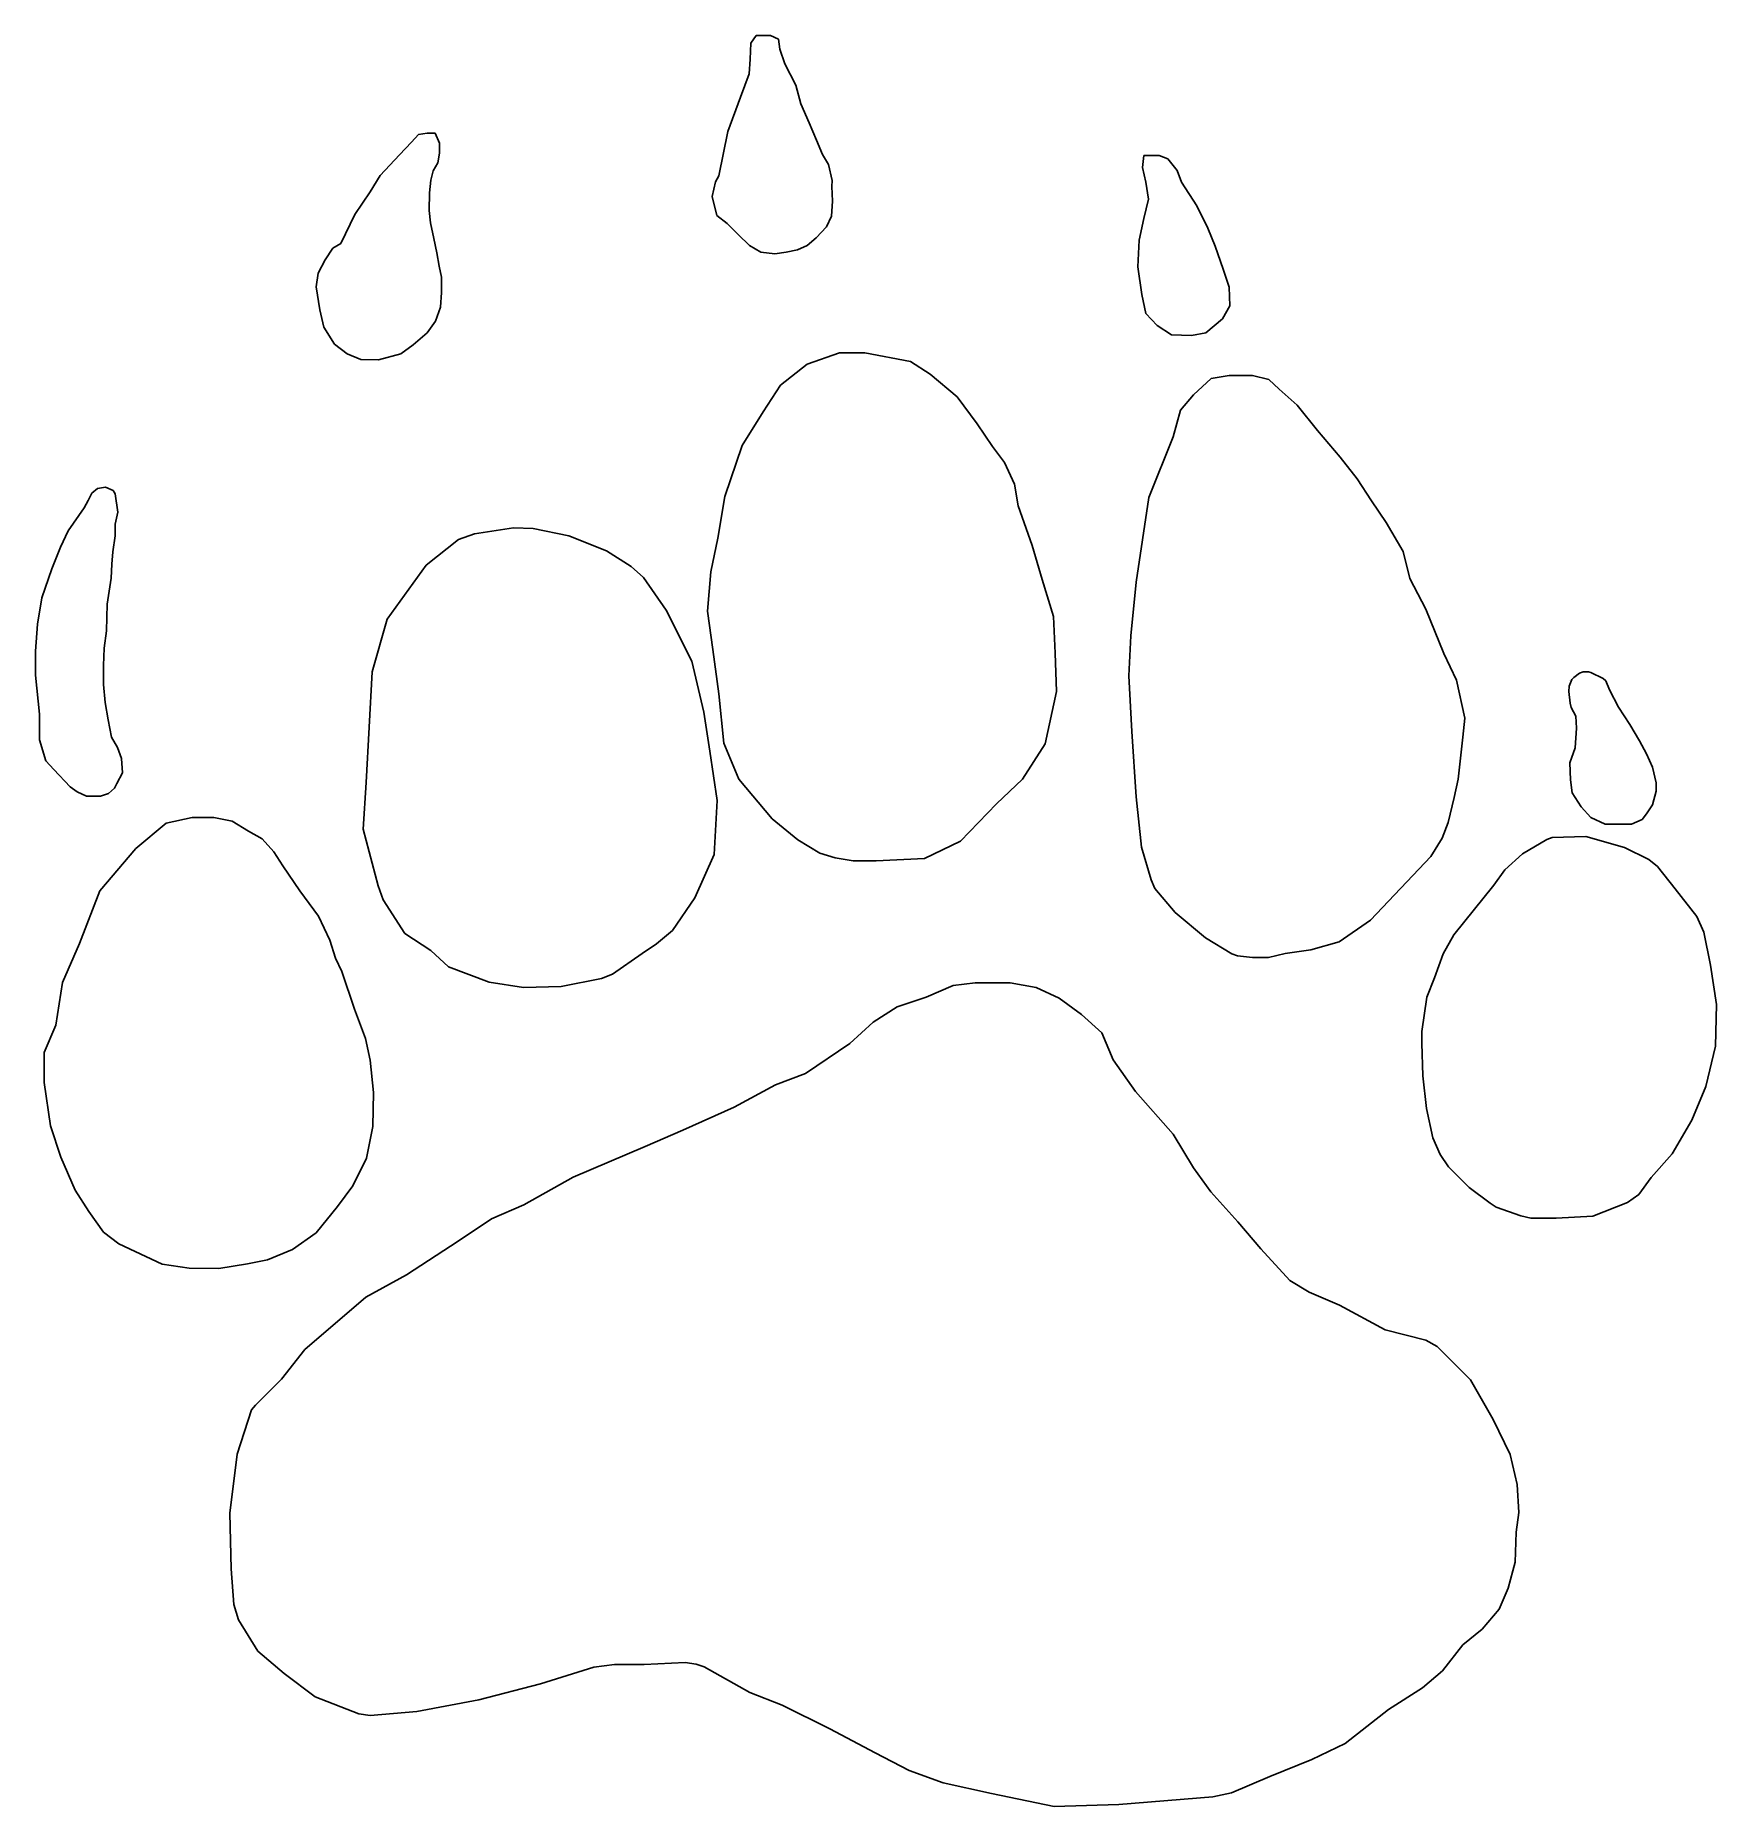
# Model space of a CAD drawing. Header units: metres. Extents: x 464.83 to 471.39, y -185.56 to -178.64.
import ezdxf

# ---------------------------------------------------------------- set-up
doc = ezdxf.new("R2010")
doc.units = ezdxf.units.M

msp = doc.modelspace()

# ---------------------------------------------------------------- linework, layer by layer
at = {"layer": '1', "color": 7, "linetype": 'CONTINUOUS'}
for p, q in [((467.6235, -178.6749), (467.6445, -178.6449)), ((467.6445, -178.6449), (467.7001, -178.6449)), ((467.7001, -178.6449), (467.7316, -178.6599)), ((467.7316, -178.6599), (467.7361, -178.6989)), ((467.6205, -178.7379), (467.6235, -178.6749)), ((467.7361, -178.6989), (467.7556, -178.7559)), ((467.5831, -178.8862), (467.6168, -178.7953)), ((467.6168, -178.7953), (467.6205, -178.7379)), ((467.7556, -178.7559), (467.7991, -178.8398)), ((467.7991, -178.8398), (467.8186, -178.9118)), ((467.5335, -179.0201), (467.5831, -178.8862)), ((467.8186, -178.9118), (467.8516, -178.9868)), ((467.8516, -178.9868), (467.8802, -179.0543)), ((466.2518, -179.1114), (466.2983, -179.0617)), ((466.2983, -179.0617), (466.3256, -179.0325)), ((466.3256, -179.0325), (466.3599, -179.0264)), ((466.3599, -179.0264), (466.39, -179.0264)), ((466.39, -179.0264), (466.4077, -179.0653)), ((466.4077, -179.0653), (466.4077, -179.1043)), ((467.4987, -179.1936), (467.5335, -179.0201)), ((467.8802, -179.0543), (467.9027, -179.1098)), ((466.1757, -179.1928), (466.2518, -179.1114)), ((466.4006, -179.1432), (466.3829, -179.1733)), ((466.4077, -179.1043), (466.4006, -179.1432)), ((467.9027, -179.1098), (467.9267, -179.1488)), ((467.9267, -179.1488), (467.9409, -179.2118)), ((469.1525, -179.1609), (469.1578, -179.1136)), ((469.1578, -179.1136), (469.2182, -179.1136)), ((469.2182, -179.1136), (469.2518, -179.1273)), ((466.1367, -179.2565), (466.1757, -179.1928)), ((466.3741, -179.2105), (466.3687, -179.2601)), ((466.3829, -179.1733), (466.3741, -179.2105)), ((467.4725, -179.274), (467.4858, -179.2163)), ((467.4858, -179.2163), (467.4987, -179.1936)), ((467.9409, -179.2118), (467.9394, -179.2355)), ((469.1657, -179.2187), (469.1525, -179.1609)), ((469.1762, -179.2843), (469.1657, -179.2187)), ((469.2884, -179.1721), (469.305, -179.2187)), ((469.305, -179.2187), (469.3654, -179.3106)), ((466.0764, -179.345), (466.1367, -179.2565)), ((466.3687, -179.2601), (466.367, -179.3291)), ((467.4903, -179.3481), (467.4725, -179.274)), ((467.9394, -179.2355), (467.9423, -179.2918)), ((469.1578, -179.3605), (469.1762, -179.2843)), ((466.0215, -179.4583), (466.0764, -179.345)), ((466.367, -179.3291), (466.3723, -179.3769)), ((467.5303, -179.3792), (467.4903, -179.3481)), ((467.9379, -179.351), (467.9186, -179.3925)), ((467.9423, -179.2918), (467.9379, -179.351)), ((469.3654, -179.3106), (469.4075, -179.3973)), ((466.3723, -179.3769), (466.3847, -179.4389)), ((467.5733, -179.4221), (467.5303, -179.3792)), ((467.6178, -179.4651), (467.5733, -179.4221)), ((467.9186, -179.3925), (467.8786, -179.4355)), ((469.1394, -179.4445), (469.1578, -179.3605)), ((469.4075, -179.3973), (469.4364, -179.4682)), ((465.9613, -179.5219), (465.9909, -179.4764)), ((465.9909, -179.4764), (466.0215, -179.4583)), ((466.3847, -179.4389), (466.3971, -179.4937)), ((466.3971, -179.4937), (466.4059, -179.5468)), ((467.6622, -179.4917), (467.6178, -179.4651)), ((467.7171, -179.4977), (467.6622, -179.4917)), ((467.7615, -179.4917), (467.7171, -179.4977)), ((467.806, -179.4829), (467.7615, -179.4917)), ((467.843, -179.4651), (467.806, -179.4829)), ((467.8786, -179.4355), (467.843, -179.4651)), ((469.1341, -179.5496), (469.1394, -179.4445)), ((469.4364, -179.4682), (469.4679, -179.5575)), ((465.9336, -179.5732), (465.9613, -179.5219)), ((466.4059, -179.5468), (466.4148, -179.5893)), ((469.1499, -179.6573), (469.1341, -179.5496)), ((469.4679, -179.5575), (469.4916, -179.6284)), ((465.9257, -179.6265), (465.9336, -179.5732)), ((465.9395, -179.7174), (465.9257, -179.6265)), ((466.4148, -179.5893), (466.4148, -179.6495)), ((469.4916, -179.6284), (469.4942, -179.702)), ((466.4113, -179.7062), (466.3918, -179.761)), ((466.4148, -179.6495), (466.4113, -179.7062)), ((469.1657, -179.7308), (469.1499, -179.6573)), ((469.4942, -179.702), (469.4653, -179.7519)), ((465.9553, -179.7846), (465.9395, -179.7174)), ((466.3918, -179.761), (466.3599, -179.8071)), ((469.2103, -179.7781), (469.1657, -179.7308)), ((469.4653, -179.7519), (469.3996, -179.807)), ((465.9969, -179.8517), (465.9553, -179.7846)), ((466.3599, -179.8071), (466.3052, -179.8537)), ((469.2655, -179.8149), (469.2103, -179.7781)), ((469.3444, -179.8175), (469.2655, -179.8149)), ((469.3996, -179.807), (469.3444, -179.8175)), ((466.0463, -179.8892), (465.9969, -179.8517)), ((466.0996, -179.911), (466.0463, -179.8892)), ((466.1688, -179.9129), (466.0996, -179.911)), ((466.2558, -179.8892), (466.1688, -179.9129)), ((466.3052, -179.8537), (466.2558, -179.8892)), ((467.8432, -179.9294), (467.9693, -179.8852)), ((467.9693, -179.8852), (468.069, -179.8852)), ((468.069, -179.8852), (468.2463, -179.9184)), ((467.739, -180.0109), (467.8432, -179.9294)), ((468.2463, -179.9184), (468.3238, -179.9682)), ((468.3238, -179.9682), (468.429, -180.0567)), ((469.4214, -179.9856), (469.491, -179.973)), ((469.491, -179.973), (469.5827, -179.973)), ((469.5827, -179.973), (469.6459, -179.9888)), ((467.671, -180.1151), (467.739, -180.0109)), ((469.3012, -180.1088), (469.3518, -180.0488)), ((469.3518, -180.0488), (469.4214, -179.9856)), ((469.6459, -179.9888), (469.687, -180.0267)), ((469.687, -180.0267), (469.7566, -180.0899)), ((467.5894, -180.2465), (467.671, -180.1151)), ((468.429, -180.0567), (468.5066, -180.1619)), ((469.2728, -180.2131), (469.3012, -180.1088)), ((469.7566, -180.0899), (469.8357, -180.1878)), ((468.5066, -180.1619), (468.5675, -180.2504)), ((469.8357, -180.1878), (469.9242, -180.2921)), ((467.5214, -180.4457), (467.5894, -180.2465)), ((468.5675, -180.2504), (468.6137, -180.3132)), ((469.1779, -180.4501), (469.2728, -180.2131)), ((469.9242, -180.2921), (469.9906, -180.3774)), ((468.6524, -180.3979), (468.6672, -180.4829)), ((469.9906, -180.3774), (470.0475, -180.4627)), ((465.0204, -180.491), (465.0357, -180.4625)), ((465.0357, -180.4625), (465.0502, -180.4334)), ((465.0502, -180.4334), (465.072, -180.4153)), ((465.072, -180.4153), (465.1029, -180.4098)), ((465.1029, -180.4098), (465.1324, -180.4231)), ((467.4942, -180.6088), (467.5214, -180.4457)), ((469.1278, -180.7811), (469.1779, -180.4501)), ((470.0475, -180.4627), (470.1044, -180.5481)), ((464.9568, -180.58), (465.0204, -180.491)), ((465.1519, -180.5078), (465.141, -180.555)), ((468.6672, -180.4829), (468.7225, -180.6378)), ((464.9271, -180.6436), (464.9568, -180.58)), ((465.141, -180.6004), (465.132, -180.6621)), ((465.141, -180.555), (465.141, -180.6004)), ((466.5439, -180.5915), (466.6958, -180.5681)), ((466.7729, -180.5714), (466.9131, -180.6001)), ((470.1044, -180.5481), (470.1708, -180.6618)), ((464.8931, -180.7284), (464.9271, -180.6436)), ((465.132, -180.6621), (465.1283, -180.7111)), ((466.3556, -180.715), (466.4819, -180.614)), ((467.0592, -180.6592), (467.1565, -180.7193)), ((467.467, -180.7401), (467.4942, -180.6088)), ((468.7225, -180.6378), (468.7613, -180.7707)), ((470.1708, -180.6618), (470.1961, -180.7661)), ((464.8549, -180.8428), (464.8931, -180.7284)), ((465.1283, -180.7111), (465.1247, -180.7656)), ((466.2033, -180.9257), (466.3556, -180.715)), ((467.4534, -180.8941), (467.467, -180.7401)), ((465.1247, -180.7656), (465.1174, -180.8164)), ((467.2047, -180.7632), (467.293, -180.8906)), ((468.7613, -180.7707), (468.8056, -180.9146)), ((469.1072, -180.9907), (469.1278, -180.7811)), ((470.1961, -180.7661), (470.2594, -180.8862)), ((464.838, -180.9446), (464.8549, -180.8428)), ((465.1102, -180.8672), (465.1066, -180.9708)), ((465.1174, -180.8164), (465.1102, -180.8672)), ((464.8295, -181.0506), (464.838, -180.9446)), ((466.1447, -181.1307), (466.2033, -180.9257)), ((467.293, -180.8906), (467.3926, -181.0897)), ((468.8056, -180.9146), (468.8112, -181.0584)), ((470.2594, -180.8862), (470.329, -181.06)), ((465.1066, -180.9708), (465.0975, -181.0385)), ((469.099, -181.1469), (469.1072, -180.9907)), ((464.8295, -181.1438), (464.8295, -181.0506)), ((465.0975, -181.0385), (465.0953, -181.1063)), ((467.3926, -181.0897), (467.4394, -181.2887)), ((467.4983, -181.2169), (467.4748, -181.0435)), ((468.8112, -181.0584), (468.8167, -181.2079)), ((470.329, -181.06), (470.3795, -181.1643)), ((464.8457, -181.2964), (464.8295, -181.1438)), ((465.0953, -181.1063), (465.0953, -181.1809)), ((466.1213, -181.5639), (466.1447, -181.1307)), ((469.1113, -181.3647), (469.099, -181.1469)), ((470.8366, -181.1528), (470.8597, -181.1359)), ((470.8734, -181.1317), (470.8949, -181.1317)), ((470.903, -181.1342), (470.9523, -181.1577)), ((465.0953, -181.1809), (465.102, -181.251)), ((467.5177, -181.4104), (467.4983, -181.2169)), ((468.8167, -181.2079), (468.7724, -181.4126)), ((470.3795, -181.1643), (470.4112, -181.3128)), ((470.8229, -181.2531), (470.8179, -181.2075)), ((470.8203, -181.1835), (470.8203, -181.1835)), ((470.8215, -181.1639), (470.8215, -181.1639)), ((470.9616, -181.1662), (470.9769, -181.202)), ((470.9769, -181.202), (471.0121, -181.2694)), ((464.8457, -181.3897), (464.8457, -181.2964)), ((465.102, -181.251), (465.1133, -181.3188)), ((467.4394, -181.2887), (467.4629, -181.4409)), ((470.8449, -181.3046), (470.8266, -181.2705)), ((471.0121, -181.2694), (471.0561, -181.3368)), ((465.1133, -181.3188), (465.1269, -181.3866)), ((469.1278, -181.6195), (469.1113, -181.3647)), ((470.4112, -181.3128), (470.4035, -181.3866)), ((470.842, -181.4277), (470.8479, -181.3515)), ((470.8479, -181.3515), (470.8449, -181.3046)), ((471.0561, -181.3368), (471.0942, -181.4013)), ((464.8457, -181.3965), (464.8457, -181.3897)), ((465.1269, -181.3866), (465.1495, -181.4272)), ((465.1495, -181.4272), (465.1654, -181.4702)), ((467.5758, -181.5507), (467.5177, -181.4104)), ((468.7724, -181.4126), (468.6838, -181.551)), ((470.4035, -181.3866), (470.3859, -181.5505)), ((470.8215, -181.4863), (470.842, -181.4277)), ((471.0942, -181.4013), (471.1206, -181.4511)), ((464.9016, -181.5127), (464.8699, -181.4789)), ((465.1654, -181.4702), (465.1689, -181.5254)), ((467.4629, -181.4409), (467.4922, -181.6341)), ((470.8244, -181.5537), (470.8215, -181.4863)), ((470.8215, -181.4863), (470.8215, -181.4863)), ((471.1206, -181.4511), (471.1441, -181.5039)), ((471.1441, -181.5039), (471.1588, -181.5654)), ((464.9652, -181.5805), (464.9016, -181.5127)), ((465.1477, -181.5678), (465.1385, -181.5861)), ((465.1689, -181.5254), (465.1477, -181.5678)), ((465.1689, -181.5254), (465.1689, -181.5254)), ((466.1095, -181.7454), (466.1213, -181.5639)), ((467.7065, -181.7055), (467.5758, -181.5507)), ((468.6838, -181.551), (468.5827, -181.6474)), ((470.3859, -181.5505), (470.3703, -181.6227)), ((470.8303, -181.6035), (470.8244, -181.5537)), ((471.1588, -181.5654), (471.1588, -181.598)), ((464.9926, -181.6001), (464.9652, -181.5805)), ((465.0713, -181.6169), (465.0288, -181.6169)), ((465.0842, -181.6169), (465.0713, -181.6169)), ((467.4922, -181.6341), (467.4805, -181.8449)), ((469.1484, -181.8168), (469.1278, -181.6195)), ((470.3703, -181.6227), (470.3468, -181.7203)), ((470.8655, -181.6592), (470.8303, -181.6035)), ((465.3406, -181.7219), (465.4418, -181.7008)), ((465.4418, -181.7008), (465.5267, -181.7008)), ((465.5267, -181.7008), (465.5974, -181.7149)), ((467.8066, -181.7881), (467.7065, -181.7055)), ((468.5827, -181.6474), (468.4423, -181.7925)), ((470.9036, -181.7002), (470.8655, -181.6592)), ((470.9593, -181.7266), (470.9036, -181.7002)), ((471.1206, -181.6856), (471.104, -181.7088)), ((471.1444, -181.6508), (471.1206, -181.6856)), ((465.2211, -181.8214), (465.3406, -181.7219)), ((465.5974, -181.7149), (465.6621, -181.7533)), ((465.6621, -181.7533), (465.7146, -181.7836)), ((466.1681, -181.9678), (466.1095, -181.7454)), ((470.3234, -181.7808), (470.2785, -181.853)), ((470.3468, -181.7203), (470.3234, -181.7808)), ((470.7321, -181.7865), (470.7532, -181.7788)), ((470.7532, -181.7788), (470.8845, -181.775)), ((470.8845, -181.775), (471.0352, -181.8174)), ((471.0385, -181.7266), (470.9593, -181.7266)), ((471.0625, -181.7266), (471.0385, -181.7266)), ((465.0816, -181.9873), (465.2211, -181.8214)), ((465.7146, -181.7836), (465.7611, -181.8341)), ((465.7611, -181.8341), (465.7955, -181.8886)), ((467.4805, -181.8449), (467.4043, -182.0147)), ((467.8622, -181.8307), (467.8622, -181.8307)), ((468.4423, -181.7925), (468.3019, -181.8603)), ((469.186, -181.9433), (469.1484, -181.8168)), ((471.0352, -181.8174), (471.1295, -181.8645)), ((465.7955, -181.8886), (465.8621, -181.9875)), ((468.1131, -181.8699), (468.023, -181.8699)), ((468.3019, -181.8603), (468.1131, -181.8699)), ((470.2785, -181.853), (470.0434, -182.1012)), ((470.5252, -181.9642), (470.5677, -181.9054)), ((471.1641, -181.892), (471.2323, -181.9796)), ((465.002, -182.1929), (465.0816, -181.9873)), ((465.8621, -181.9875), (465.9349, -182.0865)), ((466.187, -182.0222), (466.1681, -181.9678)), ((469.28, -182.0716), (469.2014, -181.9782)), ((471.2323, -181.9796), (471.3174, -182.0868)), ((467.4043, -182.0147), (467.3177, -182.1419)), ((465.9349, -182.0865), (465.9794, -182.1794)), ((469.3993, -182.1703), (469.28, -182.0716)), ((470.0434, -182.1012), (469.9212, -182.1866)), ((464.9356, -182.3455), (465.002, -182.1929)), ((465.9794, -182.1794), (466.0016, -182.2501)), ((466.3732, -182.2196), (466.2724, -182.1538)), ((467.2552, -182.194), (467.1992, -182.2313)), ((469.5019, -182.2326), (469.3993, -182.1703)), ((469.9212, -182.1866), (469.8106, -182.2176)), ((471.3446, -182.1489), (471.3714, -182.2769)), ((466.0016, -182.2501), (466.0258, -182.3026)), ((466.4424, -182.2836), (466.3732, -182.2196)), ((467.1992, -182.2313), (467.083, -182.3121)), ((469.5819, -182.2479), (469.524, -182.2413)), ((469.7097, -182.2312), (469.6445, -182.2469)), ((469.8106, -182.2176), (469.7097, -182.2312)), ((470.2934, -182.3271), (470.3264, -182.2335)), ((466.0258, -182.3026), (466.0757, -182.4487)), ((467.0395, -182.3298), (466.8829, -182.3601)), ((470.2629, -182.4021), (470.2934, -182.3271)), ((471.3714, -182.2769), (471.3946, -182.4314)), ((464.909, -182.5114), (464.9356, -182.3455)), ((466.8829, -182.3601), (466.7349, -182.3642)), ((468.1947, -182.4401), (468.3077, -182.4025)), ((468.3077, -182.4025), (468.4132, -182.3573)), ((468.4132, -182.3573), (468.4999, -182.346)), ((468.4999, -182.346), (468.6356, -182.346)), ((468.6356, -182.346), (468.7373, -182.3648)), ((468.7373, -182.3648), (468.8278, -182.4062)), ((466.0757, -182.4487), (466.118, -182.5642)), ((468.1004, -182.5004), (468.1947, -182.4401)), ((468.8278, -182.4062), (468.9144, -182.4702)), ((468.9144, -182.4702), (468.9936, -182.5418)), ((471.3946, -182.4314), (471.3907, -182.5935)), ((464.8635, -182.6191), (464.909, -182.5114)), ((468.01, -182.5832), (468.1004, -182.5004)), ((468.9936, -182.5418), (469.0388, -182.6472)), ((470.2431, -182.582), (470.2431, -182.5371)), ((466.118, -182.5642), (466.1363, -182.6488)), ((467.8366, -182.7), (468.01, -182.5832)), ((470.247, -182.7094), (470.2431, -182.582)), ((471.3907, -182.5935), (471.3521, -182.7518)), ((464.8635, -182.7352), (464.8635, -182.6191)), ((466.1363, -182.6488), (466.1496, -182.7749)), ((469.0388, -182.6472), (469.1255, -182.7715)), ((464.8879, -182.9055), (464.8635, -182.7352)), ((467.5578, -182.8318), (467.7198, -182.7451)), ((467.7198, -182.7451), (467.8366, -182.7)), ((470.2624, -182.8368), (470.247, -182.7094)), ((466.1496, -182.7749), (466.1471, -182.9081)), ((469.1255, -182.7715), (469.2725, -182.9372)), ((471.3521, -182.7518), (471.298, -182.8831)), ((467.358, -182.9221), (467.5578, -182.8318)), ((470.2868, -182.9525), (470.2624, -182.8368)), ((471.298, -182.8831), (471.2207, -183.0144)), ((464.9284, -183.0271), (464.8879, -182.9055)), ((466.1471, -182.9081), (466.1219, -183.0313)), ((467.2111, -182.9862), (467.358, -182.9221)), ((469.2725, -182.9372), (469.3516, -183.069)), ((464.9848, -183.1567), (464.9284, -183.0271)), ((466.9288, -183.1056), (467.2111, -182.9862)), ((470.3475, -183.0646), (470.3156, -183.0168)), ((471.2207, -183.0144), (471.1396, -183.1071)), ((466.1219, -183.0313), (466.0691, -183.1395)), ((469.3516, -183.069), (469.4194, -183.1632)), ((470.4286, -183.1457), (470.3475, -183.0646)), ((465.0377, -183.2395), (464.9848, -183.1567)), ((466.0691, -183.1395), (466.0087, -183.2199)), ((466.7363, -183.2138), (466.9288, -183.1056)), ((469.4194, -183.1632), (469.5249, -183.2799)), ((470.5103, -183.2077), (470.4286, -183.1457)), ((471.1396, -183.1071), (471.0913, -183.1734)), ((466.0087, -183.2199), (465.9257, -183.323)), ((466.61, -183.2679), (466.7363, -183.2138)), ((470.6296, -183.257), (470.5339, -183.2222)), ((471.0463, -183.2044), (470.9116, -183.2577)), ((465.0954, -183.32), (465.0377, -183.2395)), ((466.4806, -183.3551), (466.61, -183.2679)), ((469.5249, -183.2799), (469.6154, -183.3853)), ((470.7686, -183.2654), (470.6696, -183.2654)), ((470.9116, -183.2577), (470.7686, -183.2654)), ((465.1552, -183.366), (465.0954, -183.32)), ((465.3244, -183.4456), (465.1552, -183.366)), ((465.9257, -183.323), (465.8332, -183.3879)), ((466.2791, -183.4873), (466.4806, -183.3551)), ((465.7356, -183.4291), (465.6572, -183.4442)), ((465.8332, -183.3879), (465.7356, -183.4291)), ((469.6154, -183.3853), (469.7284, -183.5096)), ((465.4303, -183.4607), (465.3244, -183.4456)), ((465.5458, -183.4621), (465.4303, -183.4607)), ((465.6572, -183.4442), (465.5458, -183.4621)), ((466.1197, -183.5745), (466.2791, -183.4873)), ((469.7284, -183.5096), (469.8038, -183.5548)), ((465.882, -183.7789), (466.1197, -183.5745)), ((469.8038, -183.5548), (469.9216, -183.6062)), ((469.9216, -183.6062), (470.1002, -183.7014)), ((470.1002, -183.7014), (470.2586, -183.7422)), ((465.7899, -183.8949), (465.882, -183.7789)), ((470.303, -183.7672), (470.4335, -183.8977)), ((465.6884, -183.9964), (465.7899, -183.8949)), ((470.4335, -183.8977), (470.5228, -184.0523)), ((465.6174, -184.188), (465.6733, -184.0149)), ((470.5228, -184.0523), (470.5882, -184.1891)), ((465.5887, -184.4178), (465.6174, -184.188)), ((470.5882, -184.1891), (470.6157, -184.3068)), ((465.5944, -184.6361), (465.5887, -184.4178)), ((470.6229, -184.4163), (470.612, -184.4925)), ((470.612, -184.4925), (470.6077, -184.6096)), ((465.6037, -184.7748), (465.5944, -184.6361)), ((470.5807, -184.7116), (470.5455, -184.7929)), ((465.6979, -184.9579), (465.6227, -184.8357)), ((470.4791, -184.8717), (470.4037, -184.9326)), ((465.8014, -185.0441), (465.6979, -184.9579)), ((470.4037, -184.9326), (470.3249, -185.0346)), ((467.0107, -185.0201), (466.8023, -185.0847)), ((467.2067, -185.009), (467.0914, -185.009)), ((467.6196, -185.1184), (467.4412, -185.0186)), ((465.9222, -185.136), (465.8014, -185.0441)), ((466.8023, -185.0847), (466.5604, -185.1475)), ((470.2458, -185.1002), (470.1135, -185.1858)), ((466.0918, -185.2028), (465.9222, -185.136)), ((466.5604, -185.1475), (466.3189, -185.1935)), ((467.746, -185.1689), (467.6196, -185.1184)), ((467.9313, -185.2615), (467.746, -185.1689)), ((466.3189, -185.1935), (466.1365, -185.2087)), ((470.1135, -185.1858), (469.9437, -185.3186)), ((468.1082, -185.3542), (467.9313, -185.2615)), ((468.2412, -185.4235), (468.1082, -185.3542)), ((469.6501, -185.4468), (469.4997, -185.5112)), ((469.8136, -185.3804), (469.6501, -185.4468)), ((468.5632, -185.5141), (468.3738, -185.4714)), ((468.8076, -185.5646), (468.5632, -185.5141)), ((469.0603, -185.5562), (468.8076, -185.5646)), ((469.4271, -185.5263), (469.0603, -185.5562))]:
    msp.add_line(p, q, dxfattribs=at)
at = {"layer": '1', "color": 15, "linetype": 'CONTINUOUS'}
for p, q in [((469.2518, -179.1273), (469.2884, -179.1721)), ((468.6137, -180.3132), (468.6524, -180.3979)), ((465.1408, -180.4363), (465.1324, -180.4231)), ((465.1519, -180.5078), (465.1408, -180.4363)), ((466.5439, -180.5915), (466.4819, -180.614)), ((466.6958, -180.5681), (466.7729, -180.5714)), ((467.0592, -180.6592), (466.9131, -180.6001)), ((467.2047, -180.7632), (467.1565, -180.7193)), ((467.4748, -181.0435), (467.4534, -180.8941)), ((470.8298, -181.1616), (470.8366, -181.1528)), ((470.8597, -181.1359), (470.8734, -181.1317)), ((470.8949, -181.1317), (470.903, -181.1342)), ((470.9523, -181.1577), (470.9616, -181.1662)), ((470.8179, -181.2075), (470.8189, -181.1868)), ((470.8189, -181.1868), (470.8298, -181.1616)), ((470.8266, -181.2705), (470.8229, -181.2531)), ((464.8699, -181.4789), (464.8457, -181.3965)), ((465.0288, -181.6169), (464.9926, -181.6001)), ((465.0842, -181.6169), (465.1144, -181.6068)), ((465.1144, -181.6068), (465.1385, -181.5861)), ((471.1444, -181.6508), (471.1588, -181.598)), ((471.104, -181.7088), (471.0625, -181.7266)), ((467.8932, -181.8399), (467.8066, -181.7881)), ((467.9523, -181.8576), (467.8932, -181.8399)), ((470.5677, -181.9054), (470.6369, -181.8427)), ((470.6369, -181.8427), (470.7321, -181.7865)), ((467.9523, -181.8576), (468.023, -181.8699)), ((471.1641, -181.892), (471.1295, -181.8645)), ((469.2014, -181.9782), (469.186, -181.9433)), ((470.369, -182.1593), (470.5252, -181.9642)), ((466.2724, -182.1538), (466.187, -182.0222)), ((471.3446, -182.1489), (471.3174, -182.0868)), ((467.2552, -182.194), (467.3177, -182.1419)), ((470.3264, -182.2335), (470.369, -182.1593)), ((469.524, -182.2413), (469.5019, -182.2326)), ((469.6445, -182.2469), (469.5819, -182.2479)), ((466.4424, -182.2836), (466.6015, -182.3443)), ((467.0395, -182.3298), (467.083, -182.3121)), ((466.6015, -182.3443), (466.7349, -182.3642)), ((470.2431, -182.5371), (470.2629, -182.4021)), ((470.3156, -183.0168), (470.2868, -182.9525)), ((470.5339, -183.2222), (470.5103, -183.2077)), ((471.0463, -183.2044), (471.0913, -183.1734)), ((470.6296, -183.257), (470.6696, -183.2654)), ((470.303, -183.7672), (470.2586, -183.7422)), ((465.6733, -184.0149), (465.6884, -183.9964)), ((470.6157, -184.3068), (470.6229, -184.4163)), ((470.5807, -184.7116), (470.6077, -184.6096)), ((465.6227, -184.8357), (465.6037, -184.7748)), ((470.4791, -184.8717), (470.5455, -184.7929)), ((467.0107, -185.0201), (467.0914, -185.009)), ((467.3662, -185.0023), (467.2067, -185.009)), ((467.4092, -185.0082), (467.3662, -185.0023)), ((467.4412, -185.0186), (467.4092, -185.0082)), ((470.2458, -185.1002), (470.3249, -185.0346)), ((466.1365, -185.2087), (466.0918, -185.2028)), ((469.9437, -185.3186), (469.8136, -185.3804)), ((468.3738, -185.4714), (468.2412, -185.4235)), ((469.4271, -185.5263), (469.4997, -185.5112))]:
    msp.add_line(p, q, dxfattribs=at)

doc.saveas('drawing.dxf')
